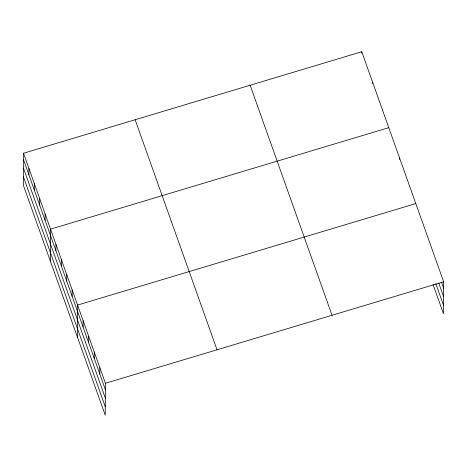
<?xml version="1.0" encoding="UTF-8"?>
<svg xmlns="http://www.w3.org/2000/svg" width="467" height="467" viewBox="0 0 467 467"><rect width="100%" height="100%" fill="white"/><g stroke="black" fill="none" stroke-linecap="round" stroke-linejoin="round"><path stroke-width="0.7" d="M23.519 153.234L23.35 185.212L105.244 415.251L105.414 383.273L23.519 153.234L361.756 51.749L443.65 281.788L443.481 313.766L433.072 284.52M28.89 174.792L28.925 168.418M34.295 189.976L34.33 183.601M39.701 205.159L39.73 198.784M45.106 220.342L45.136 213.968M50.378 261.123L50.541 229.145L388.777 127.666M55.917 250.709L55.947 244.329M61.317 265.886L61.352 259.512M66.723 281.07L66.758 274.695M72.128 296.253L72.163 289.879M77.399 337.034L77.569 305.062L415.805 203.577M83.103 327.075L83.138 320.701M88.672 342.72L88.707 336.345M94.241 358.364L94.276 351.984M99.81 374.003L99.845 367.628M361.75 53.168L361.756 51.749M372.555 83.535L372.567 82.116M399.583 159.445L399.589 158.027M105.414 383.273L443.65 281.788M441.438 282.045L443.615 288.162M438.729 283.008L443.574 296.609M435.781 283.551L443.527 305.313M250.137 85.239L332.031 315.278M135.138 119.745L217.032 349.783M23.484 159.615L105.379 389.647M23.438 168.062L105.338 398.094M23.397 176.765L105.291 406.798"/></g></svg>
